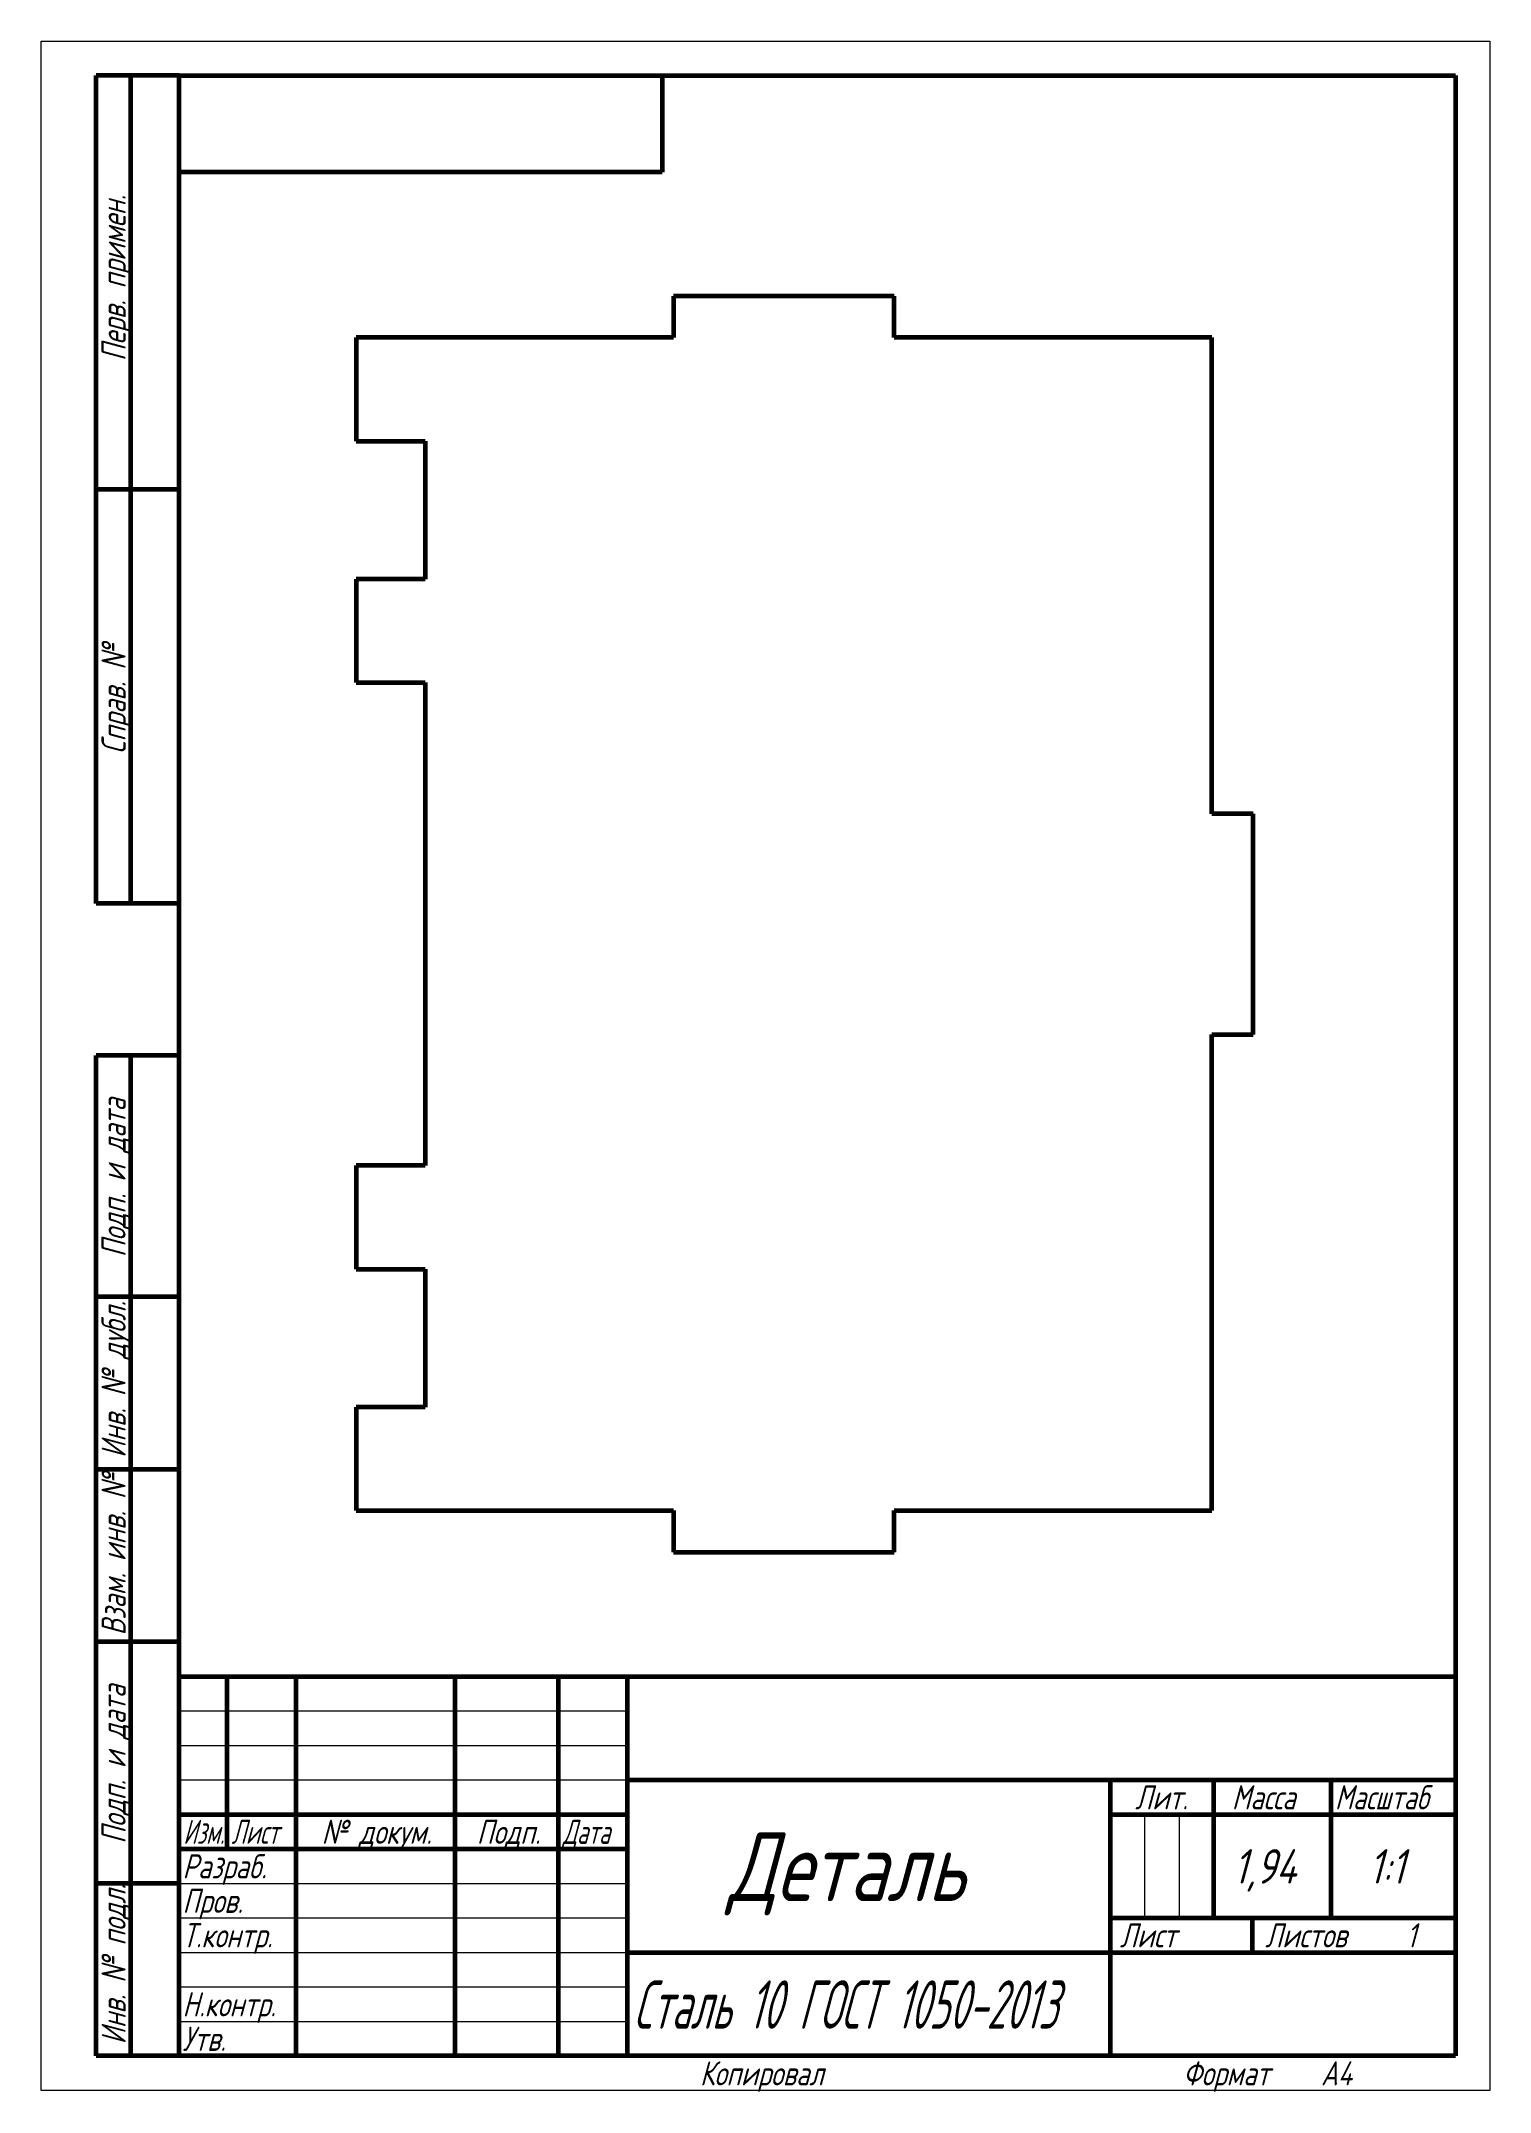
# Model space of a CAD drawing. Header units: millimetres. Extents: x 0 to 210, y 0 to 297.
import ezdxf

# ---------------------------------------------------------------- set-up
doc = ezdxf.new("R2010")
doc.units = ezdxf.units.MM
doc.linetypes.add('K5LT_BASIC', pattern=[0])
doc.linetypes.add('K5LT_THIN', pattern=[0])
doc.layers.add('Системный слой', color=7, linetype='Continuous')
doc.styles.add('KTEXTSTYLE', font='GOST_AU.SHX', dxfattribs={"width": 0.96, "height": 5})

# ---------------------------------------------------------------- blocks, each defined once
blk = doc.blocks.new('U0')
at = {"color": 7, "linetype": 'K5LT_THIN', "lineweight": 18}
for p, q in [((0, 0), (0, 297)), ((0, 297), (210, 297)), ((210, 297), (210, 0)), ((20, 55), (85, 55)), ((20, 50), (85, 50)), ((20, 45), (85, 45)), ((159.96, 25), (159.96, 40)), ((164.98, 25), (164.98, 40)), ((20, 30), (85, 30)), ((20, 25), (85, 25)), ((20, 20), (85, 20)), ((20, 15), (85, 15)), ((20, 10), (85, 10)), ((210, 0), (0, 0))]:
    blk.add_line(p, q, dxfattribs=at)
at = {"color": 150, "linetype": 'K5LT_BASIC', "lineweight": 60, "true_color": 0x0080ff}
for p, q in [((8, 172), (8, 292)), ((20, 292), (8, 292)), ((13, 172), (13, 292)), ((20, 5), (20, 292)), ((20, 292), (205, 292)), ((90, 292), (90, 278)), ((205, 292), (205, 5)), ((90, 278), (20, 278)), ((20, 232), (8, 232)), ((20, 172), (8, 172)), ((8, 5), (8, 150)), ((20, 150), (8, 150)), ((13, 5), (13, 150)), ((20, 115), (8, 115)), ((20, 90), (8, 90)), ((20, 65), (8, 65)), ((20, 60), (205, 60)), ((20, 5), (20, 60)), ((27, 35), (27, 60)), ((37, 5), (37, 60)), ((60, 5), (60, 60)), ((75, 5), (75, 60)), ((85, 5), (85, 60)), ((85, 45), (205, 45)), ((155, 5), (155, 45)), ((170, 25), (170, 45)), ((187, 25), (187, 45)), ((20, 40), (85, 40)), ((155, 40), (170, 40)), ((170, 40), (205, 40)), ((20, 35), (85, 35)), ((20, 30), (8, 30)), ((155, 25), (205, 25)), ((175.57, 20), (175.57, 25)), ((85, 20), (155, 20)), ((155, 20), (205, 20)), ((20, 5), (8, 5)), ((205, 5), (20, 5))]:
    blk.add_line(p, q, dxfattribs=at)
at = {"color": 7, "char_height": 3.5, "attachment_point": 1, "rotation": 90, "style": 'KTEXTSTYLE'}
for s, insert in [('\\H3.5;\\W0.965;\\Q15;\\Q15;Перв. примен.', (8.77, 250.61)), ('\\H3.5;\\W0.965;\\Q15;\\Q15;Справ. №', (8.77, 193.68)), ('\\H3.5;\\W0.965;\\Q15;\\Q15;Подп. и дата', (8.77, 120.75)), ('\\H3.5;\\W0.965;\\Q15;\\Q15;Инв. № дубл.', (8.77, 91.67)), ('\\H3.5;\\W0.965;\\Q15;\\Q15;Взам. инв. №', (8.77, 65.94)), ('\\H3.5;\\W0.965;\\Q15;\\Q15;Подп. и дата', (8.77, 35.75)), ('\\H3.5;\\W0.965;\\Q15;\\Q15;Инв. № подл.', (8.77, 6.67))]:
    blk.add_mtext(s, dxfattribs=dict(at, insert=insert))
at = {"color": 7, "attachment_point": 1, "style": 'KTEXTSTYLE'}
for s, insert, char_height in [('\\H3.5;\\W0.965;\\Q15;\\Q15;Лит.', (158.56, 44.23), 3.5), ('\\H3.5;\\W0.965;\\Q15;\\Q15;Масса', (172.58, 44.23), 3.5), ('\\H3.5;\\W0.965;\\Q15;\\Q15;\\W0.941;Масштаб', (187.52, 44.23), 3.5), ('\\H3.5;\\W0.965;\\Q15;\\Q15;\\W0.797;Изм.', (20.61, 39.23), 3.5), ('\\H3.5;\\W0.965;\\Q15;\\Q15;\\W0.807;Лист', (27.6, 39.23), 3.5), ('\\H3.5;\\W0.965;\\Q15;\\Q15;№ докум.', (40.67, 39.23), 3.5), ('\\H3.5;\\W0.965;\\Q15;\\Q15;Подп.', (63.15, 39.23), 3.5), ('\\H3.5;\\W0.965;\\Q15;\\Q15;\\W0.807;Дата', (75.6, 39.23), 3.5), ('\\H3.5;\\W0.965;\\Q15;\\Q15;\\H10.00;Деталь', (99.53, 37.43), 10), ('\\H3.5;\\W0.965;\\Q15;\\Q15;Разраб.', (20.5, 34.23), 3.5), ('\\H3.5;\\W0.965;\\Q15;\\Q15;\\H5.00;1,94', (172.83, 34.97), 5), ('\\H3.5;\\W0.965;\\Q15;\\Q15;\\H5.00;{\\c255;1:1}', (192.44, 34.97), 5), ('\\H3.5;\\W0.965;\\Q15;\\Q15;Пров.', (20.5, 29.23), 3.5), ('\\H3.5;\\W0.965;\\Q15;\\Q15;Т.контр.', (20.5, 24.23), 3.5), ('\\H3.5;\\W0.965;\\Q15;\\Q15;Лист', (156.36, 24.23), 3.5), ('\\H3.5;\\W0.965;\\Q15;\\Q15;Листов', (177.41, 24.23), 3.5), ('\\H3.5;\\W0.965;\\Q15;\\Q15;1', (197.91, 24.23), 3.5), ('\\H3.5;\\W0.965;\\Q15;\\Q15;\\W0.708;\\H7.00;Сталь 10 ГОСТ 1050-2013', (85.84, 15.95), 7), ('\\H3.5;\\W0.965;\\Q15;\\Q15;Н.контр.', (20.5, 14.23), 3.5), ('\\H3.5;\\W0.965;\\Q15;\\Q15;Утв.', (20.5, 9.23), 3.5), ('\\H3.5;\\W0.965;\\Q15;\\Q15;Копировал', (95.5, 4.23), 3.5), ('\\H3.5;\\W0.965;\\Q15;\\Q15;Формат', (165.5, 4.23), 3.5), ('\\H3.5;\\W0.965;\\Q15;\\Q15;A4', (185.5, 4.23), 3.5)]:
    blk.add_mtext(s, dxfattribs=dict(at, insert=insert, char_height=char_height))

msp = doc.modelspace()

# ---------------------------------------------------------------- linework, layer by layer
at = {"layer": 'Системный слой', "color": 150, "linetype": 'K5LT_BASIC', "lineweight": 60, "true_color": 0x0080ff}
for p, q in [((91.67, 260.02), (91.67, 254.02)), ((123.67, 260.02), (91.67, 260.02)), ((123.67, 254.02), (123.67, 260.02)), ((45.67, 254.02), (45.67, 239.02)), ((91.67, 254.02), (45.67, 254.02)), ((169.67, 254.02), (123.67, 254.02)), ((169.67, 185.02), (169.67, 254.02)), ((45.67, 239.02), (55.67, 239.02)), ((55.67, 239.02), (55.67, 219.02)), ((45.67, 219.02), (45.67, 204.02)), ((55.67, 219.02), (45.67, 219.02)), ((45.67, 204.02), (55.67, 204.02)), ((55.67, 204.02), (55.67, 134.02)), ((175.67, 185.02), (169.67, 185.02)), ((175.67, 153.02), (175.67, 185.02)), ((169.67, 153.02), (175.67, 153.02)), ((169.67, 84.02), (169.67, 153.02)), ((55.67, 134.02), (45.67, 134.02)), ((45.67, 134.02), (45.67, 119.02)), ((45.67, 119.02), (55.67, 119.02)), ((55.67, 119.02), (55.67, 99.02)), ((45.67, 99.02), (45.67, 84.02)), ((55.67, 99.02), (45.67, 99.02)), ((45.67, 84.02), (91.67, 84.02)), ((91.67, 84.02), (91.67, 78.02)), ((123.67, 84.02), (169.67, 84.02)), ((123.67, 78.02), (123.67, 84.02)), ((91.67, 78.02), (123.67, 78.02))]:
    msp.add_line(p, q, dxfattribs=at)

# ---------------------------------------------------------------- block references
msp.add_blockref('U0', (0, 0))

doc.saveas('drawing.dxf')
